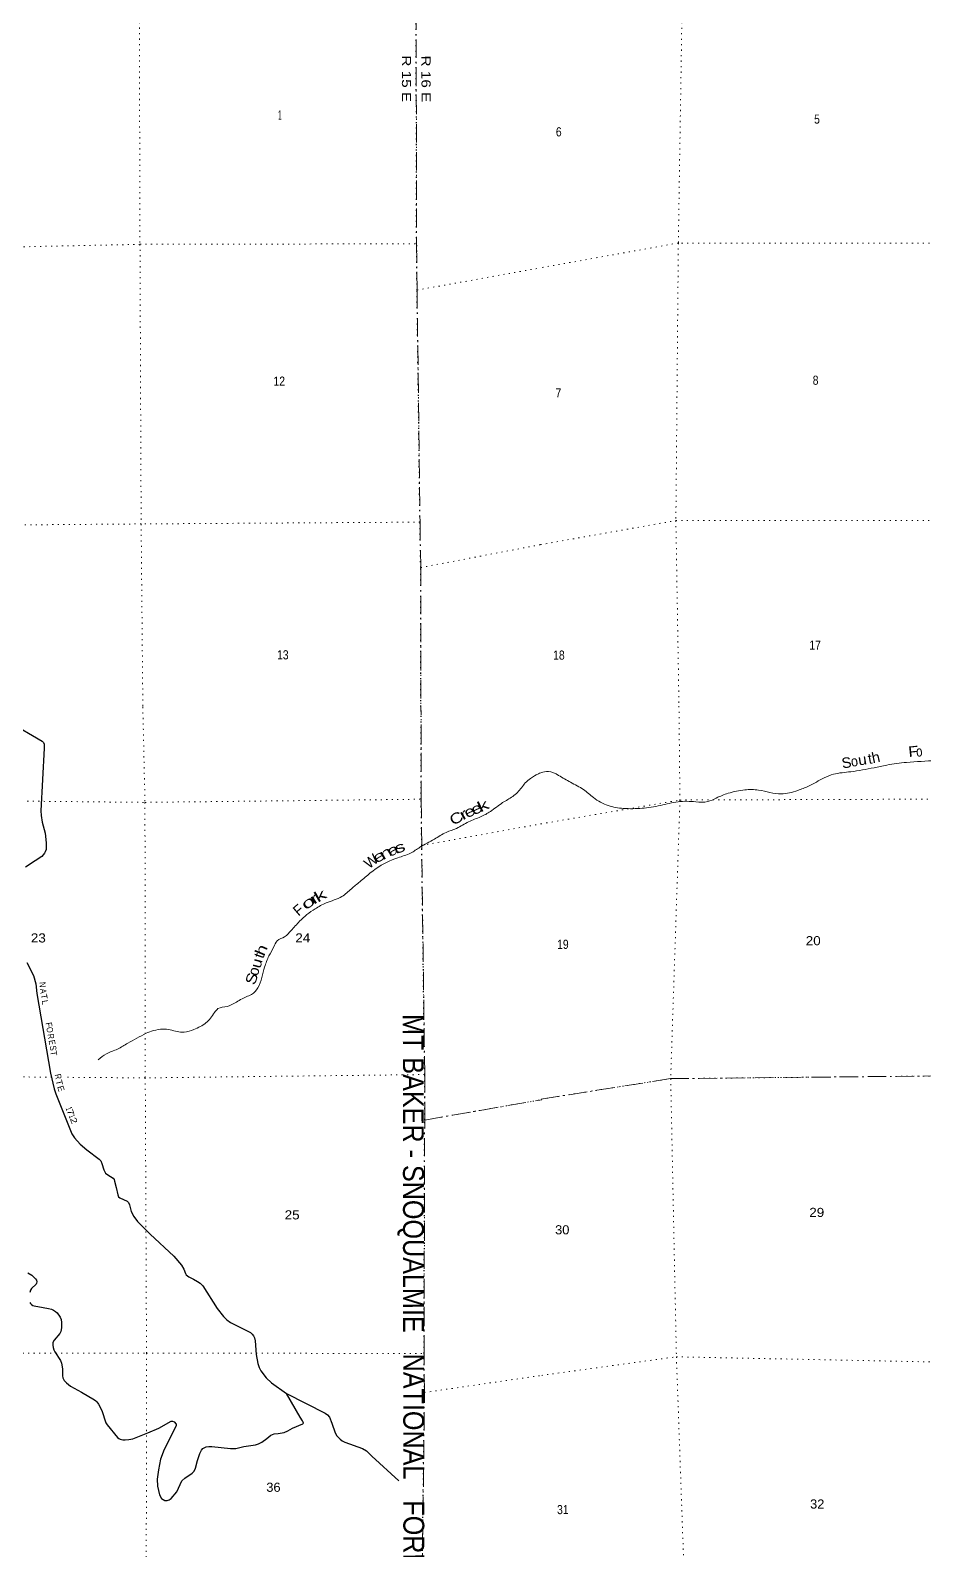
# Model space of a CAD drawing. Header units: feet. Extents: x -6 to 252658, y -374658 to -170635.
# Drawn here: x 21623 to 38724, y -245213 to -216133 of the extents above; entities that cross this region are included whole.
import ezdxf
from ezdxf.enums import TextEntityAlignment as Align

# ---------------------------------------------------------------- set-up
doc = ezdxf.new("R2010")
doc.units = ezdxf.units.FT
doc.header["$LTSCALE"] = 70
doc.linetypes.add('DOT_DASHED', pattern=[7.7, 5, -1.2, 0.3, -1.2])
doc.linetypes.add('DOTTED', pattern=[1.5, 0.3, -1.2])
for name, color, linetype, lineweight in [('29', 7, 'Continuous', 25), ('30', 7, 'Continuous', 13), ('39', 7, 'Continuous', 13), ('44', 7, 'DOT_DASHED', 13), ('6', 7, 'DOTTED', 25), ('7', 7, 'DOTTED', 13)]:
    doc.layers.add(name, color=color, linetype=linetype, lineweight=lineweight)
doc.layers.add('41', color=7, linetype='Continuous')

msp = doc.modelspace()

# ---------------------------------------------------------------- linework, layer by layer
at = {"layer": '29'}
for points in [[(21217.41, -229370.8), (21850.19, -229739.86), (21873.39, -229766.05), (21883.97, -229794.29), (21885.04, -229870.77), (21822.54, -231073.14), (21827.55, -231163.55), (21849.74, -231286.62), (21907.1, -231498.1), (21926.3, -231685.84), (21922.77, -231812.89), (21908.66, -231858.77), (21892.91, -231884.79), (21845.18, -231943.46), (21714.55, -232025.76), (21527.78, -232151.68)], [(21557.14, -233975.32), (21683.08, -234221.04), (21727.03, -234380.26), (21745.14, -234569.46), (22010.14, -236096.1), (22076.18, -236395.34), (22108.64, -236490.85), (22418.28, -237252.9), (22470.84, -237328.7), (22575.22, -237452.29), (22703.33, -237560.33), (22940.23, -237739.91), (22970.21, -237773.44), (22992.29, -237820.15), (23026.64, -237942.83), (23061.59, -238005.44), (23104.23, -238041.64), (23208.92, -238100.11), (23224.14, -238126.34), (23236.48, -238163.39), (23266.14, -238281.37), (23299.96, -238424.54), (23312.31, -238458.07), (23333.48, -238476.73), (23476.63, -238541.19), (23502.75, -238571), (23518.62, -238615.11), (23554.07, -238742.6), (23601.5, -238839.2), (23673.7, -238933.93), (23918.32, -239177.64), (24369.01, -239598.59), (24518.72, -239769.79), (24559.01, -239843.21), (24594.28, -239927.91), (24608.39, -239956.14), (24654.24, -239994.96), (24745.34, -240035.66), (24823.52, -240079.65), (24872.89, -240114.94), (24927.03, -240164.56), (25196.72, -240597.59), (25317.26, -240753.7), (25384.27, -240813.69), (25453.52, -240865.47), (25834.7, -241058.83), (25869.2, -241087.2), (25893.89, -241118.96), (25911.52, -241157.78), (25923.97, -241213.91), (25945.4, -241479.77), (25978.53, -241648.31), (26003.22, -241725.95), (26037.47, -241793.96), (26137.24, -241923.58), (26241.77, -242021.55), (26524.42, -242224.98)], [(21576.12, -239914.85), (21650.89, -239960.98), (21691.74, -239996.68), (21722.6, -240029.32), (21739.35, -240058.44), (21744.05, -240087.87), (21742, -240112.26), (21735.83, -240130.78), (21644.08, -240212.73), (21624.74, -240247.24), (21611.51, -240288.71)], [(21615.04, -240482.81), (21626.5, -240504.86), (21643.58, -240520.87), (21668.82, -240538.39), (21696.16, -240549.86), (21867.18, -240581.31), (21967.71, -240599.26), (22026.78, -240612.5), (22066.46, -240631.02), (22102.61, -240654.85), (22133.24, -240684.03), (22193.42, -240761.6), (22209.3, -240811.02), (22218.62, -240865.3), (22218.11, -240969.81), (22207.53, -241035.11), (22187.47, -241076.77), (22077.04, -241204.5), (22055.52, -241245.94), (22054.12, -241301.55), (22061.17, -241342.14), (22072.64, -241387.14), (22092.62, -241427.2), (22200.05, -241590.34), (22217.23, -241641.23), (22235.05, -241753.48), (22237.51, -241889.15), (22245.95, -241924.67), (22271.01, -241975.61), (22311.57, -242019.72), (22393.6, -242085.8), (22601.38, -242202.63), (22849.52, -242343.62), (22877.6, -242365.57), (22894.36, -242382.34), (22927.86, -242429.98), (22989.34, -242549.06), (23066.28, -242789.06), (23091.28, -242824.98), (23293.76, -243064.32), (23318.45, -243085.5), (23344.1, -243100.91), (23390.74, -243111.97), (23440.12, -243113.73), (23507.13, -243108.44), (23583.45, -243090.86), (23868.57, -242978.09), (24085.39, -242887.47), (24320.13, -242756.57), (24343.84, -242754.66), (24375.58, -242768.77), (24410.94, -242814.98), (24414.37, -242835.83), (24337.4, -242996.24), (24183.96, -243296.32), (24111.07, -243481.64), (24073.2, -243683), (24051.12, -243862.77), (24058.67, -244001.22), (24095.21, -244164.5), (24136.25, -244232.83), (24197.48, -244270.37), (24239.8, -244270.37), (24282.12, -244259.79), (24321.34, -244234.86), (24425.32, -244105.96), (24524.89, -243898.52), (24578.37, -243843.36), (24721.32, -243751.51), (24761.76, -243709.26), (24782.92, -243656.32), (24824.73, -243505.81), (24867.56, -243370.47), (24899.3, -243310.48), (24926.2, -243276.21), (24990.99, -243243.43), (25036.84, -243239.9), (25099.04, -243239.97), (25455.31, -243278.26), (25555.27, -243275.19), (25710.61, -243240), (25930.87, -243206.37), (25989.99, -243187.65), (26054.31, -243156.97), (26147.35, -243084.59)], [(26147.35, -243084.59), (26224.56, -243024.53), (26290.6, -242994.63), (26368.19, -242987.57), (26481.04, -242969.93), (26551.58, -242941.7), (26638.31, -242887.6), (26841.1, -242805.03), (26853.17, -242791.71), (26847.82, -242775.83), (26830.19, -242751.13), (26788.17, -242678.15), (26524.42, -242224.98)], [(26524.42, -242224.98), (27264.03, -242599.38), (27313.02, -242633.87), (27348.67, -242680.55), (27396.28, -242792.98), (27459.77, -242975.22), (27490, -243032.65), (27551.46, -243098.74), (27593.78, -243130.5), (27645.5, -243153.5), (27984.08, -243278.39), (28055.79, -243324.6), (28157.83, -243427.43), (28675.13, -243894.71)]]:
    msp.add_lwpolyline(points, dxfattribs=at)
at = {"layer": '39'}
for points in [[(33733.86, -212803.34), (34016.86, -213067.25), (34245.51, -213357.25), (34417.81, -213663.26), (34853.48, -214005.84), (35177.05, -214094.78), (35582.92, -214260.29), (36039.24, -214335.33), (36569.64, -214571.41), (36744.3, -214708.44), (36979.48, -214757.04), (37451.87, -214842.16), (37777.12, -215096.08), (38033.94, -215374.04), (38423.81, -215495.26), (38767.59, -215539.98), (39165.54, -215641.1), (39651.69, -215879.13), (39971.05, -216062.63), (40137.54, -216264.02), (40535.29, -216463.72), (40814.6, -216564.68), (41158.36, -216619.45), (41383.26, -216772.64), (41686.89, -216783.11), (41988.42, -216837.83), (42400.58, -216874.59), (42653.86, -216921.2), (42826.72, -216957.64), (43091.77, -217149.11), (43302.78, -217215.78), (43650.54, -217278.61), (43891.63, -217385.55), (44287.73, -217410.22), (44500.63, -217537.25), (44890.37, -217716.81), (45239.9, -217896.32), (45577.49, -218017.48), (46220.51, -218247.67), (46459.74, -218280.18), (46727.01, -218369.05), (46978.13, -218490.09), (47179.12, -218536.63), (47449.94, -218856.86), (47721.04, -219038.28), (47912.23, -218964.1), (48243.83, -219059.09), (48330.12, -219149.74), (48528.9, -219292.83), (48922.8, -219412.05), (49296.35, -219641.89), (49640.03, -219736.9), (49919.49, -219940.21)], [(31396.29, -230343.12), (31540.18, -230318.15), (31733.73, -230392.82), (31965.98, -230525.45), (32212.36, -230665.99), (32402.6, -230819.1), (32687.26, -230971.36), (32975.06, -231025.09), (33332.67, -231021.9), (33685.81, -230968.5), (34024.73, -230897.13), (34364.29, -230898.12), (34591.31, -230896.1), (34755.44, -230826.29), (34981.67, -230735.81), (35300.55, -230670.65), (35565.8, -230674.32), (35998.45, -230748.87), (36313.29, -230681.73), (36521.51, -230599.46), (36819.46, -230440), (36999.68, -230372.05), (37328.75, -230322.88), (37774.11, -230246.54), (38018.78, -230196.11), (38398.06, -230144.49), (38954.28, -230107.37), (39486.39, -230070.46), (39870.26, -230083.12), (40396.3, -230042.25), (40721.19, -229975.02), (40809.59, -229974.24), (41100.74, -229953.55), (41261.83, -229992.32), (41788.27, -229995.67), (42458.48, -229899.24), (42904.02, -229843), (43292.13, -229879.75), (43602.38, -229973.48), (43958.23, -230221.61), (44290.72, -230554.38), (44440.3, -230655.58), (44781.92, -230885.74), (45189.28, -231053), (45583.68, -231119.85), (45977.42, -231112.32), (46398.23, -231211.1), (46847.72, -231371.95), (47200.6, -231513.55), (47481.03, -231641.73), (47676.46, -231702.31), (47959.94, -231721.9), (48222.55, -231655.23), (48639.3, -231524.86), (49020.19, -231428.99), (49274.47, -231330.23), (49557.15, -231261.37), (49778.83, -231110.62), (49891.4, -231117.66), (50260.37, -231035.97), (50500.07, -230879.04), (50631.85, -230787.4), (50768.16, -230752), (50989.18, -230752.05), (51129.57, -230724.66), (51368.58, -230714.49), (51492.19, -230606.84), (51610.02, -230527.38), (51758.71, -230528.07), (51999.52, -230495.77), (52250.47, -230473.43), (52352.75, -230452.42), (52521.96, -230501.17), (52703.44, -230573.94), (52868.64, -230622.72), (53019.03, -230589.22), (53146.92, -230511.68), (53299.07, -230450.02), (53443.58, -230432.65), (53553.98, -230421.61), (53635.94, -230374.64), (53691.78, -230327.91), (53806.39, -230336.94), (53906.66, -230315.94), (53942.78, -230311.6), (54157.41, -230271.49), (54263.22, -230196.16), (54280.89, -230125.65)], [(22917.71, -235836.19), (23080.57, -235723.96), (23289.58, -235631.91), (23488.58, -235519.75), (23661.45, -235425.63), (23840.34, -235329.51), (23978.98, -235279.53), (24157.75, -235249.74), (24298.28, -235264.08), (24434.76, -235296.51), (24565.25, -235308.82), (24754.1, -235254.93), (24985.26, -235130.77), (25148.28, -234932.12), (25214.69, -234857.88), (25389.46, -234816.02), (25544.2, -234747.99), (25757.27, -234629.83), (25855.74, -234587.81), (25978.48, -234459.42), (26055.16, -234262.61), (26107.75, -234061.72), (26190.48, -233848.84), (26283.18, -233676.18), (26349.67, -233561.75), (26490.38, -233481.63), (26613.08, -233365.3), (26778.08, -233184.73), (26916.88, -233058.39), (27075.72, -232948.16), (27286.77, -232834.01), (27586.19, -232712), (27769.2, -232563.63), (27930.09, -232429.28), (28131.21, -232260.85), (28243.82, -232176.66), (28655.85, -231970.45), (28903, -231880.49), (29079.91, -231770.3), (29357.31, -231614.07), (29582.45, -231483.88), (29781.39, -231407.89), (30012.55, -231279.72), (30243.64, -231185.71), (30430.58, -231083.57), (30663.82, -230915.2), (30856.82, -230797), (31027.82, -230628.51), (31096.26, -230538.2), (31199.59, -230451.19), (31348.27, -230361.98), (31396.29, -230343.12)]]:
    msp.add_spline(points, degree=3, dxfattribs=at)
at = {"layer": '44'}
msp.add_line((29172.28, -236990.09), (31413.91, -236600.56), dxfattribs=at)
for points in [[(29008.22, -215770.4), (29018.3, -220217.81), (29026, -221104.1), (29082.59, -225545.55), (29096.24, -226415.74), (29101.26, -229077.16)], [(13230.35, -229091.89), (13244.9, -230870.9), (18519.83, -230855.14), (18501.63, -236143.05), (18535.61, -241447.14), (18531.51, -246712.97), (23358.62, -246720.45), (23840.55, -246709.34), (28665.68, -246702.75), (29113.44, -246707.65), (29168.28, -242205.67), (29159.68, -241457.98), (29172.28, -236990.09), (29171.95, -236119.82), (29116.12, -231734.19), (29105.78, -230849.83), (29101.26, -229077.16)], [(31404.4, -236589.39), (33881.32, -236197.77), (39211.27, -236144.26), (44435.82, -236212.32), (49737.94, -236193.23), (55014.57, -236242.73), (55105.07, -230868.17), (56425.22, -230858.9), (56437.83, -229538.77), (59111.95, -229519.99), (59118.59, -230179.96), (59778.58, -230175.33), (60344.4, -229015.96)]]:
    msp.add_lwpolyline(points, dxfattribs=at)
at = {"layer": '6'}
for points in [[(29101.26, -229077.16), (29096.24, -226415.74), (29082.59, -225545.55), (29026, -221104.1), (29018.3, -220217.81), (29008.22, -215770.4)], [(31418.98, -247187.55), (29114.17, -247372.92), (29113.44, -246707.65), (29168.28, -242205.67), (29159.68, -241457.98), (29172.28, -236990.09), (29171.95, -236119.82), (29116.12, -231734.19), (29105.78, -230849.83), (29101.26, -229077.16)]]:
    msp.add_lwpolyline(points, dxfattribs=at)
at = {"layer": '7'}
for p, q in [((29026, -221104.1), (31382.51, -220678.81)), ((29096.24, -226415.74), (31389.8, -225976.21)), ((29116.12, -231734.19), (31397.16, -231321.08)), ((22035.2, -236170.02), (19729.42, -236152.42)), ((29172.28, -236990.09), (31413.91, -236600.56)), ((29168.28, -242205.67), (31411.67, -241878.47))]:
    msp.add_line(p, q, dxfattribs=at)
for points in [[(23709.04, -215764.53), (23721.29, -220227.7), (23743.51, -225579.71), (23776.16, -229083.34)], [(34098.05, -215766.25), (34028.27, -220202.86), (33981.1, -225515.77), (34040.51, -229069.55)], [(62764.07, -220285.46), (60498.26, -220099.45), (55143.04, -220164.71), (49843.95, -220312.53), (44511.14, -220237), (39361.23, -220203.96), (34028.27, -220202.86), (31382.51, -220678.81)], [(0, -220233.84), (2613.43, -220232.77), (7896.5, -220251.08), (13202.06, -220365.77), (18448.8, -220339.99), (23721.29, -220227.7), (29018.3, -220217.81)], [(29082.59, -225545.55), (23743.51, -225579.71), (18512.91, -225623.51), (13185.71, -225615.42), (7894.51, -225575.04), (3403.26, -225547.37)], [(31389.8, -225976.21), (33981.1, -225515.77), (39257.77, -225510.76), (44552.5, -225525.88), (49744.82, -225472.47), (55172.39, -225429.44), (60430.93, -225440.49), (62778.63, -225579.92)], [(23776.16, -229083.34), (23816.71, -230909.78), (23822.63, -236183.66), (23846.64, -241453.57), (23840.55, -246709.34)], [(34040.51, -229069.55), (34058.59, -230864.66), (33881.32, -236197.77), (33991.28, -241522.29), (34185.03, -247002.88)], [(0, -230822.76), (2624.86, -230854.03), (7927.88, -230848.38), (13244.9, -230870.9), (18519.83, -230855.14), (23816.71, -230909.78), (29105.78, -230849.83)], [(31397.16, -231321.08), (34058.59, -230864.66), (39145.75, -230847.49), (44451.84, -230822.34), (49778.6, -230861.34), (55105.07, -230868.17), (60445.21, -230830.66), (62793.16, -230860.95)], [(29171.95, -236119.82), (23822.63, -236183.66), (22272.97, -236171.83)], [(31404.4, -236589.39), (33881.32, -236197.77), (39211.27, -236144.26), (44435.82, -236212.32), (49737.94, -236193.23), (55014.57, -236242.73), (60406.35, -236138.41), (62807.86, -236201.41)], [(12829.35, -241423.09), (13190.48, -241422.56), (18535.61, -241447.14), (23846.64, -241453.57), (29159.68, -241457.98)], [(31411.67, -241878.47), (33991.28, -241522.29), (39246.31, -241628.27), (44440.54, -241589.73), (49665.23, -241535.47), (54946, -241552.05), (60237.77, -241545.83), (62822.66, -241582.22)]]:
    msp.add_lwpolyline(points, dxfattribs=at)

# ---------------------------------------------------------------- texts
at = {"layer": '30'}
for s, rotation, width, p in [('N', 275.468, 0.75, (21799.68, -234404.65)), ('A', 275.468, 0.85, (21810.76, -234527.45)), ('F', 279.847, 0.95, (21921.61, -235176.77)), ('O', 279.847, 0.8, (21937.49, -235274.44)), ('R', 279.847, 0.8, (21957.36, -235399.57)), ('E', 279.847, 0.9, (21980.38, -235515.35)), ('S', 279.847, 0.9, (21998.97, -235622.46)), ('R', 282.445, 0.85, (22097.68, -236171.69)), ('T', 282.445, 1.1, (22119.21, -236285.24)), ('1', 292.113, 0.55, (22307.39, -236794.02)), ('7', 292.113, 1.3, (22335.5, -236863.23)), ('1', 292.113, 0.55, (22367.15, -236939.49)), ('2', 292.113, 1.3, (22398.79, -237022.81))]:
    msp.add_text(s, height=120, rotation=rotation, dxfattribs=dict(at, width=width)).set_placement(p, align=Align.CENTER)
for s, rotation, p in [('T', 279.847, (21827.83, -234636.55)), ('L', 279.847, (21847.15, -234747.85)), ('T', 279.847, (22011.88, -235723.36)), ('E', 286.771, (22150.76, -236405.82))]:
    msp.add_text(s, height=120, rotation=rotation, dxfattribs=at).set_placement(p, align=Align.CENTER)
at = {"layer": '41'}
for s, rotation, p in [('t', 9.884, (37713.51, -230170.87)), ('W', 38.418, (28207.4, -232113.84)), ('F', 40.599, (26818.02, -233044.34))]:
    msp.add_text(s, height=200, rotation=rotation, dxfattribs=at).set_placement(p, align=Align.CENTER)
for s, rotation, width, p in [('h', 11.603, 1.05, (37828.57, -230145.5)), ('F', 6.151, 1.2, (38538.35, -230032.32)), ('o', 3.84, 0.8, (38647.06, -230031.42)), ('S', 8.678, 1.05, (37263.03, -230247.4)), ('o', 8.318, 0.9, (37411.89, -230220.45)), ('u', 9.569, 1.1, (37567.14, -230191.62)), ('k', 25.452, 1.55, (30330.74, -231060.44)), ('C', 29.089, 1.3, (29824.23, -231298.23)), ('r', 28.924, 1.6, (29962.17, -231222.27)), ('e', 24.3, 1.3, (30068.23, -231176.02)), ('e', 24.984, 1.35, (30202.85, -231118.64)), ('a', 24.804, 1.4, (28604.91, -231909.9)), ('s', 21.753, 1.45, (28732.13, -231861.58)), ('e', 31.623, 1.55, (28344.75, -232027.57)), ('n', 29.655, 1.6, (28472.63, -231962.37)), ('k', 29.891, 1.65, (27220.33, -232778.07)), ('o', 36.663, 1.7, (26996.59, -232905.57)), ('r', 33.557, 1.8, (27113.56, -232830.72)), ('h', 67.561, 1.35, (26135.2, -233773.17)), ('t', 70.946, 1.05, (26093.35, -233874.87)), ('o', 75.736, 1.05, (25995.2, -234166.69)), ('u', 74.924, 1.2, (26048.02, -234014.4)), ('S', 71.51, 1.25, (25952.89, -234315.35))]:
    msp.add_text(s, height=200, rotation=rotation, dxfattribs=dict(at, width=width)).set_placement(p, align=Align.CENTER)
at = {"layer": '44', "width": 0.9}
msp.add_text('MT BAKER - SNOQUALMIE   NATIONAL   FOREST', height=400, rotation=270.063, dxfattribs=at).set_placement((28753.04, -234961.98))
at = {"layer": '6', "width": 1.25}
for s, p in [('R 15 E', (28735.13, -216611.61)), ('R 16 E', (29110.03, -216615.06))]:
    msp.add_text(s, height=175, rotation=270.13, dxfattribs=at).set_placement(p)
at = {"layer": '7'}
for s, width, p in [('1', 0.4, (26365.4, -217840.88)), ('12', 0.85, (26276.93, -222934.14)), ('13', 0.85, (26345.8, -228173.02))]:
    msp.add_text(s, height=175, rotation=359.958, dxfattribs=dict(at, width=width)).set_placement(p)
for s, width, p in [('5', 0.85, (36627.77, -217917.77)), ('6', 0.85, (31683.72, -218161.84)), ('8', 0.85, (36600.67, -222916.1)), ('7', 0.85, (31677.42, -223158.97)), ('17', 0.85, (36535.9, -227987.57)), ('18', 0.85, (31630.86, -228178.16)), ('23', 1.1, (21631.98, -233591.69)), ('24', 1.1, (26695.3, -233591.69)), ('20', 1.1, (36467.22, -233645)), ('19', 0.85, (31707.22, -233714.21)), ('25', 1.1, (26491.4, -238892.88)), ('29', 1.1, (36534.69, -238845.99)), ('30', 1.05, (31668.79, -239179.15)), ('36', 1.05, (26140.04, -244106.64)), ('32', 1.05, (36550.37, -244427.8)), ('31', 0.85, (31706.68, -244534.25))]:
    msp.add_text(s, height=175, dxfattribs=dict(at, width=width)).set_placement(p)

doc.saveas('drawing.dxf')
